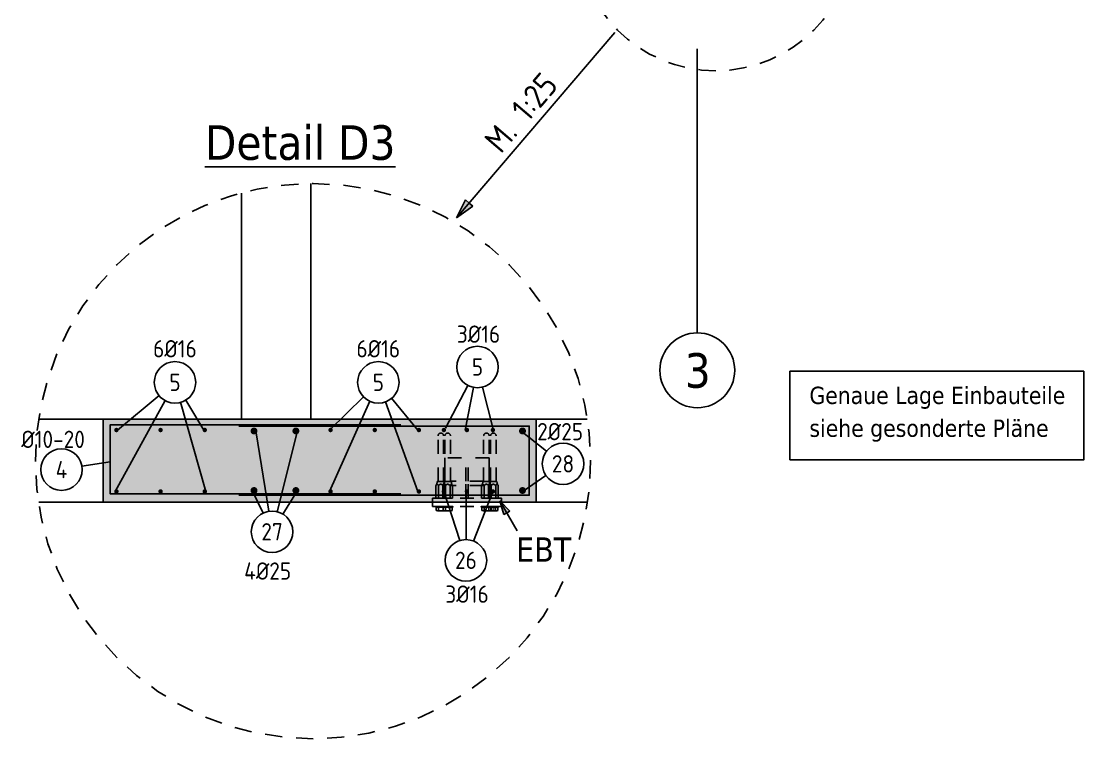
# Model space of a CAD drawing. Extents: x 44 to 147, y 26 to 78.
# Drawn here: x 56.01 to 63.69, y 45 to 50.18 of the extents above; entities that cross this region are included whole.
import ezdxf
from ezdxf.enums import TextEntityAlignment as Align

# ---------------------------------------------------------------- set-up
doc = ezdxf.new("R2010")
doc.units = 0
doc.header["$LTSCALE"] = 0.5
for name, pattern in [('AUSGEZOGEN', [1000.01, 1000, 0.01]), ('DOT', [0.175, 0.05, -0.125]), ('VERDECKT', [0.375, 0.25, -0.125])]:
    doc.linetypes.add(name, pattern=pattern)
for name, color, linetype in [('ACHSEN', 7, 'Continuous'), ('BETON', 7, 'Continuous'), ('BEWEHRUNG', 1, 'Continuous'), ('DETAIL', 7, 'Continuous'), ('grau_mittel', 7, 'Continuous'), ('OBJEKT', 7, 'Continuous'), ('RND', 7, 'Continuous'), ('SFP_Achsen', 7, 'Continuous'), ('STAHL', 7, 'Continuous'), ('TEXT', 7, 'Continuous')]:
    doc.layers.add(name, color=color, linetype=linetype)
doc.styles.add('helv', font='tahoma.ttf')
doc.styles.add('R18', font='romans.shx', dxfattribs={"height": 0.018})
doc.styles.add('txt', font='isocp.shx')

# ---------------------------------------------------------------- blocks, each defined once
blk = doc.blocks.new('RND_HIN')
at = {"layer": 'RND', "color": 7, "linetype": 'Continuous'}
blk.add_circle((0, 0), 0.3, dxfattribs=at)
at = {"layer": 'RND', "color": 7, "linetype": 'Continuous', "style": 'txt'}
blk.add_attdef('POSI', text='', height=0.25, dxfattribs=at).set_placement((0, 0), align=Align.MIDDLE)
blk = doc.blocks.new('Pfeillinie')
at = {"layer": 'TEXT', "linetype": 'Continuous'}
blk.add_hatch(color=7, dxfattribs=at).paths.add_polyline_path([(0, 0), (-0.8, 0.2), (-0.8, 0), (-0.8, -0.2)])
at = {"layer": 'TEXT', "color": 7, "linetype": 'Continuous'}
for p, q in [((-0.8, 0), (-0.8, 0.2)), ((-0.8, 0.2), (0, 0)), ((-0.8, 0), (-0.8, -0.2)), ((-0.8, -0.2), (0, 0))]:
    blk.add_line(p, q, dxfattribs=at)

msp = doc.modelspace()

# ---------------------------------------------------------------- hatches: boundary and pattern name
at = {"layer": 'grau_mittel'}
msp.add_hatch(color=61, dxfattribs=at).paths.add_polyline_path([(59.7297, 46.7056), (59.7297, 47.3056), (56.5997, 47.3056), (56.5997, 46.7056)])

# ---------------------------------------------------------------- linework, layer by layer
at = {"layer": 'ACHSEN', "color": 140, "linetype": 'AUSGEZOGEN'}
msp.add_line((60.894, 49.9845), (60.894, 47.9301), dxfattribs=at)
at = {"layer": 'BETON', "color": 6, "linetype": 'AUSGEZOGEN', "lineweight": -2}
msp.add_lwpolyline([(59.7297, 47.3056), (59.7297, 46.7056), (56.5997, 46.7056), (56.5997, 47.3056)], close=True, dxfattribs=at)
at = {"layer": 'BEWEHRUNG', "color": 171, "linetype": 'DOT'}
for p, q in [((59.0197, 46.8556), (59.0197, 47.1856)), ((59.0597, 46.8556), (59.0597, 47.1856)), ((59.0697, 46.8556), (59.0697, 47.1856)), ((59.1097, 46.8556), (59.1097, 47.1856)), ((59.3497, 46.8556), (59.3497, 47.1856)), ((59.3897, 46.8556), (59.3897, 47.1856)), ((59.3997, 46.8556), (59.3997, 47.1856)), ((59.4397, 46.8556), (59.4397, 47.1856))]:
    msp.add_line(p, q, dxfattribs=at)
at = {"layer": 'BEWEHRUNG', "color": 171, "linetype": 'DOT', "extrusion": (-1.6303e-17, 1, 0)}
for p, q in [((59.0058, 46.8276), (59.005, 46.8262)), ((59.005, 46.7356), (59.005, 46.8262)), ((59.0069, 46.8296), (59.0058, 46.8276)), ((59.0079, 46.8316), (59.0069, 46.8296)), ((59.0088, 46.8336), (59.0079, 46.8316)), ((59.0097, 46.8356), (59.0088, 46.8336)), ((59.0104, 46.8376), (59.0097, 46.8356)), ((59.0111, 46.8396), (59.0104, 46.8376)), ((59.0117, 46.8416), (59.0111, 46.8396)), ((59.0122, 46.8436), (59.0117, 46.8416)), ((59.0127, 46.8456), (59.0122, 46.8436)), ((59.013, 46.8476), (59.0127, 46.8456)), ((59.0133, 46.8496), (59.013, 46.8476)), ((59.0135, 46.8516), (59.0133, 46.8496)), ((59.0136, 46.8536), (59.0135, 46.8516)), ((59.0137, 46.8556), (59.0136, 46.8536)), ((59.0657, 46.8556), (59.0137, 46.8556)), ((59.0224, 46.7356), (59.0224, 46.8262)), ((59.0558, 46.8276), (59.055, 46.8262)), ((59.055, 46.7356), (59.055, 46.8262)), ((59.0569, 46.8296), (59.0558, 46.8276)), ((59.0579, 46.8316), (59.0569, 46.8296)), ((59.057, 46.7356), (59.057, 46.8262)), ((59.0588, 46.8336), (59.0579, 46.8316)), ((59.0597, 46.8356), (59.0588, 46.8336)), ((59.0604, 46.8376), (59.0597, 46.8356)), ((59.0611, 46.8396), (59.0604, 46.8376)), ((59.0617, 46.8416), (59.0611, 46.8396)), ((59.0622, 46.8436), (59.0617, 46.8416)), ((59.0627, 46.8456), (59.0622, 46.8436)), ((59.063, 46.8476), (59.0627, 46.8456)), ((59.0633, 46.8496), (59.063, 46.8476)), ((59.0635, 46.8516), (59.0633, 46.8496)), ((59.0636, 46.8536), (59.0635, 46.8516)), ((59.0637, 46.8556), (59.0636, 46.8536)), ((59.1157, 46.8556), (59.0637, 46.8556)), ((59.0657, 46.8556), (59.0657, 46.8536)), ((59.0657, 46.8536), (59.0658, 46.8516)), ((59.0658, 46.8516), (59.066, 46.8496)), ((59.066, 46.8496), (59.0663, 46.8476)), ((59.0663, 46.8476), (59.0667, 46.8456)), ((59.0667, 46.8456), (59.0671, 46.8436)), ((59.0671, 46.8436), (59.0676, 46.8416)), ((59.0676, 46.8416), (59.0682, 46.8396)), ((59.0682, 46.8396), (59.0689, 46.8376)), ((59.0689, 46.8376), (59.0697, 46.8356)), ((59.0697, 46.8356), (59.0705, 46.8336)), ((59.0705, 46.8336), (59.0714, 46.8316)), ((59.0714, 46.8316), (59.0724, 46.8296)), ((59.0724, 46.8296), (59.0735, 46.8276)), ((59.0724, 46.7356), (59.0724, 46.8262)), ((59.0735, 46.8276), (59.0743, 46.8262)), ((59.0743, 46.7356), (59.0743, 46.8262)), ((59.107, 46.7356), (59.107, 46.8262)), ((59.1157, 46.8556), (59.1157, 46.8536)), ((59.1157, 46.8536), (59.1158, 46.8516)), ((59.1158, 46.8516), (59.116, 46.8496)), ((59.116, 46.8496), (59.1163, 46.8476)), ((59.1163, 46.8476), (59.1167, 46.8456)), ((59.1167, 46.8456), (59.1171, 46.8436)), ((59.1171, 46.8436), (59.1176, 46.8416)), ((59.1176, 46.8416), (59.1182, 46.8396)), ((59.1182, 46.8396), (59.1189, 46.8376)), ((59.1189, 46.8376), (59.1197, 46.8356)), ((59.1197, 46.8356), (59.1205, 46.8336)), ((59.1205, 46.8336), (59.1214, 46.8316)), ((59.1214, 46.8316), (59.1224, 46.8296)), ((59.1224, 46.8296), (59.1235, 46.8276)), ((59.1235, 46.8276), (59.1243, 46.8262)), ((59.1243, 46.7356), (59.1243, 46.8262)), ((59.3358, 46.8276), (59.335, 46.8262)), ((59.335, 46.7356), (59.335, 46.8262)), ((59.3369, 46.8296), (59.3358, 46.8276)), ((59.3379, 46.8316), (59.3369, 46.8296)), ((59.3388, 46.8336), (59.3379, 46.8316)), ((59.3397, 46.8356), (59.3388, 46.8336)), ((59.3404, 46.8376), (59.3397, 46.8356)), ((59.3411, 46.8396), (59.3404, 46.8376)), ((59.3417, 46.8416), (59.3411, 46.8396)), ((59.3422, 46.8436), (59.3417, 46.8416)), ((59.3427, 46.8456), (59.3422, 46.8436)), ((59.343, 46.8476), (59.3427, 46.8456)), ((59.3433, 46.8496), (59.343, 46.8476)), ((59.3435, 46.8516), (59.3433, 46.8496)), ((59.3436, 46.8536), (59.3435, 46.8516)), ((59.3437, 46.8556), (59.3436, 46.8536)), ((59.3957, 46.8556), (59.3437, 46.8556)), ((59.3524, 46.7356), (59.3524, 46.8262)), ((59.3858, 46.8276), (59.385, 46.8262)), ((59.385, 46.7356), (59.385, 46.8262)), ((59.3869, 46.8296), (59.3858, 46.8276)), ((59.3879, 46.8316), (59.3869, 46.8296)), ((59.387, 46.7356), (59.387, 46.8262)), ((59.3888, 46.8336), (59.3879, 46.8316)), ((59.3897, 46.8356), (59.3888, 46.8336)), ((59.3904, 46.8376), (59.3897, 46.8356)), ((59.3911, 46.8396), (59.3904, 46.8376)), ((59.3917, 46.8416), (59.3911, 46.8396)), ((59.3922, 46.8436), (59.3917, 46.8416)), ((59.3927, 46.8456), (59.3922, 46.8436)), ((59.393, 46.8476), (59.3927, 46.8456)), ((59.3933, 46.8496), (59.393, 46.8476)), ((59.3935, 46.8516), (59.3933, 46.8496)), ((59.3936, 46.8536), (59.3935, 46.8516)), ((59.3937, 46.8556), (59.3936, 46.8536)), ((59.4457, 46.8556), (59.3937, 46.8556)), ((59.3957, 46.8556), (59.3957, 46.8536)), ((59.3957, 46.8536), (59.3958, 46.8516)), ((59.3958, 46.8516), (59.396, 46.8496)), ((59.396, 46.8496), (59.3963, 46.8476)), ((59.3963, 46.8476), (59.3967, 46.8456)), ((59.3967, 46.8456), (59.3971, 46.8436)), ((59.3971, 46.8436), (59.3976, 46.8416)), ((59.3976, 46.8416), (59.3982, 46.8396)), ((59.3982, 46.8396), (59.3989, 46.8376)), ((59.3989, 46.8376), (59.3997, 46.8356)), ((59.3997, 46.8356), (59.4005, 46.8336)), ((59.4005, 46.8336), (59.4014, 46.8316)), ((59.4014, 46.8316), (59.4024, 46.8296)), ((59.4024, 46.8296), (59.4035, 46.8276)), ((59.4024, 46.7356), (59.4024, 46.8262)), ((59.4035, 46.8276), (59.4043, 46.8262)), ((59.4043, 46.7356), (59.4043, 46.8262)), ((59.437, 46.7356), (59.437, 46.8262)), ((59.4457, 46.8556), (59.4457, 46.8536)), ((59.4457, 46.8536), (59.4458, 46.8516)), ((59.4458, 46.8516), (59.446, 46.8496)), ((59.446, 46.8496), (59.4463, 46.8476)), ((59.4463, 46.8476), (59.4467, 46.8456)), ((59.4467, 46.8456), (59.4471, 46.8436)), ((59.4471, 46.8436), (59.4476, 46.8416)), ((59.4476, 46.8416), (59.4482, 46.8396)), ((59.4482, 46.8396), (59.4489, 46.8376)), ((59.4489, 46.8376), (59.4497, 46.8356)), ((59.4497, 46.8356), (59.4505, 46.8336)), ((59.4505, 46.8336), (59.4514, 46.8316)), ((59.4514, 46.8316), (59.4524, 46.8296)), ((59.4524, 46.8296), (59.4535, 46.8276)), ((59.4535, 46.8276), (59.4543, 46.8262)), ((59.4543, 46.7356), (59.4543, 46.8262)), ((59.0743, 46.7356), (59.005, 46.7356)), ((59.1243, 46.7356), (59.055, 46.7356)), ((59.4043, 46.7356), (59.335, 46.7356)), ((59.4543, 46.7356), (59.385, 46.7356))]:
    msp.add_line(p, q, dxfattribs=at)
at = {"layer": 'BEWEHRUNG', "color": 171, "linetype": 'DOT'}
for centre in [(59.0397, 47.1856), (59.0897, 47.1856), (59.3697, 47.1856), (59.4197, 47.1856)]:
    msp.add_arc(centre, 0.02, 0, 180, dxfattribs=at)
for points, weights in [([(59.005, 46.8262), (59.0055, 46.8269), (59.0059, 46.8276)], [1.00160855561, 1.00109931675, 1]), ([(59.0059, 46.8276), (59.0065, 46.8287), (59.0071, 46.8296)], [1, 1.0007029708, 1]), ([(59.0071, 46.8296), (59.0078, 46.8307), (59.0085, 46.8316)], [1, 1.00089993145, 1]), ([(59.0085, 46.8316), (59.0093, 46.8328), (59.0101, 46.8336)], [1, 1.00137298843, 1]), ([(59.0101, 46.8336), (59.0119, 46.8356), (59.0137, 46.8356)], [1, 1.00697567001, 1]), ([(59.0137, 46.8356), (59.0155, 46.8356), (59.0173, 46.8336)], [1, 1.00697567001, 1]), ([(59.0173, 46.8336), (59.0181, 46.8328), (59.0189, 46.8316)], [1, 1.00137298842, 1]), ([(59.0189, 46.8316), (59.0196, 46.8307), (59.0203, 46.8296)], [1, 1.00089993147, 1]), ([(59.0203, 46.8296), (59.0209, 46.8287), (59.0215, 46.8276)], [1, 1.00070297081, 1]), ([(59.0215, 46.8276), (59.0219, 46.8269), (59.0224, 46.8262)], [1, 1.00109931675, 1.00160855561]), ([(59.0224, 46.8262), (59.0232, 46.8269), (59.024, 46.8276)], [1.00160855561, 1.00109931675, 1]), ([(59.024, 46.8276), (59.0253, 46.8287), (59.0265, 46.8296)], [1, 1.00070297081, 1]), ([(59.0265, 46.8296), (59.0279, 46.8307), (59.0293, 46.8316)], [1, 1.00089993147, 1]), ([(59.0293, 46.8316), (59.0309, 46.8328), (59.0325, 46.8336)], [1, 1.00137298842, 1]), ([(59.0325, 46.8336), (59.0362, 46.8356), (59.0397, 46.8356)], [1, 1.00697567001, 1]), ([(59.0397, 46.8356), (59.0432, 46.8356), (59.0468, 46.8336)], [1, 1.00697567001, 1]), ([(59.0468, 46.8336), (59.0485, 46.8328), (59.0501, 46.8316)], [1, 1.00137298842, 1]), ([(59.0501, 46.8316), (59.0515, 46.8307), (59.0528, 46.8296)], [1, 1.00089993146, 1]), ([(59.0528, 46.8296), (59.0541, 46.8287), (59.0553, 46.8276)], [1, 1.00070297081, 1]), ([(59.055, 46.8262), (59.0555, 46.8269), (59.0559, 46.8276)], [1.00160855561, 1.00109931675, 1]), ([(59.0553, 46.8276), (59.0562, 46.8269), (59.057, 46.8262)], [1, 1.00109931675, 1.00160855561]), ([(59.0559, 46.8276), (59.0565, 46.8287), (59.0571, 46.8296)], [1, 1.0007029708, 1]), ([(59.057, 46.8262), (59.0574, 46.8269), (59.0578, 46.8276)], [1.00160855561, 1.00109931675, 1]), ([(59.0571, 46.8296), (59.0578, 46.8307), (59.0585, 46.8316)], [1, 1.00089993145, 1]), ([(59.0578, 46.8276), (59.0585, 46.8287), (59.0591, 46.8296)], [1, 1.00070297081, 1]), ([(59.0585, 46.8316), (59.0593, 46.8328), (59.0601, 46.8336)], [1, 1.00137298843, 1]), ([(59.0591, 46.8296), (59.0598, 46.8307), (59.0605, 46.8316)], [1, 1.00089993146, 1]), ([(59.0601, 46.8336), (59.0619, 46.8356), (59.0637, 46.8356)], [1, 1.00697567001, 1]), ([(59.0605, 46.8316), (59.0613, 46.8328), (59.0621, 46.8336)], [1, 1.00137298842, 1]), ([(59.0621, 46.8336), (59.0639, 46.8356), (59.0657, 46.8356)], [1, 1.00697567001, 1]), ([(59.0637, 46.8356), (59.0655, 46.8356), (59.0673, 46.8336)], [1, 1.00697567001, 1]), ([(59.0657, 46.8356), (59.0674, 46.8356), (59.0692, 46.8336)], [1, 1.00697567001, 1]), ([(59.0673, 46.8336), (59.0681, 46.8328), (59.0689, 46.8316)], [1, 1.00137298842, 1]), ([(59.0689, 46.8316), (59.0696, 46.8307), (59.0703, 46.8296)], [1, 1.00089993147, 1]), ([(59.0692, 46.8336), (59.0701, 46.8328), (59.0709, 46.8316)], [1, 1.00137298842, 1]), ([(59.0703, 46.8296), (59.0709, 46.8287), (59.0715, 46.8276)], [1, 1.00070297081, 1]), ([(59.0709, 46.8316), (59.0716, 46.8307), (59.0722, 46.8296)], [1, 1.00089993146, 1]), ([(59.0715, 46.8276), (59.0719, 46.8269), (59.0724, 46.8262)], [1, 1.00109931675, 1.00160855561]), ([(59.0722, 46.8296), (59.0729, 46.8287), (59.0735, 46.8276)], [1, 1.00070297081, 1]), ([(59.0724, 46.8262), (59.0732, 46.8269), (59.074, 46.8276)], [1.00160855561, 1.00109931675, 1]), ([(59.0735, 46.8276), (59.0739, 46.8269), (59.0743, 46.8262)], [1, 1.00109931675, 1.00160855561]), ([(59.074, 46.8276), (59.0753, 46.8287), (59.0765, 46.8296)], [1, 1.00070297081, 1]), ([(59.0765, 46.8296), (59.0779, 46.8307), (59.0793, 46.8316)], [1, 1.00089993147, 1]), ([(59.0793, 46.8316), (59.0809, 46.8328), (59.0825, 46.8336)], [1, 1.00137298842, 1]), ([(59.0825, 46.8336), (59.0862, 46.8356), (59.0897, 46.8356)], [1, 1.00697567001, 1]), ([(59.0897, 46.8356), (59.0932, 46.8356), (59.0968, 46.8336)], [1, 1.00697567001, 1]), ([(59.0968, 46.8336), (59.0985, 46.8328), (59.1001, 46.8316)], [1, 1.00137298842, 1]), ([(59.1001, 46.8316), (59.1015, 46.8307), (59.1028, 46.8296)], [1, 1.00089993146, 1]), ([(59.1028, 46.8296), (59.1041, 46.8287), (59.1053, 46.8276)], [1, 1.00070297081, 1]), ([(59.1053, 46.8276), (59.1062, 46.8269), (59.107, 46.8262)], [1, 1.00109931675, 1.00160855561]), ([(59.107, 46.8262), (59.1074, 46.8269), (59.1078, 46.8276)], [1.00160855561, 1.00109931675, 1]), ([(59.1078, 46.8276), (59.1085, 46.8287), (59.1091, 46.8296)], [1, 1.00070297081, 1]), ([(59.1091, 46.8296), (59.1098, 46.8307), (59.1105, 46.8316)], [1, 1.00089993146, 1]), ([(59.1105, 46.8316), (59.1113, 46.8328), (59.1121, 46.8336)], [1, 1.00137298842, 1]), ([(59.1121, 46.8336), (59.1139, 46.8356), (59.1157, 46.8356)], [1, 1.00697567001, 1]), ([(59.1157, 46.8356), (59.1174, 46.8356), (59.1192, 46.8336)], [1, 1.00697567001, 1]), ([(59.1192, 46.8336), (59.1201, 46.8328), (59.1209, 46.8316)], [1, 1.00137298842, 1]), ([(59.1209, 46.8316), (59.1216, 46.8307), (59.1222, 46.8296)], [1, 1.00089993146, 1]), ([(59.1222, 46.8296), (59.1229, 46.8287), (59.1235, 46.8276)], [1, 1.00070297081, 1]), ([(59.1235, 46.8276), (59.1239, 46.8269), (59.1243, 46.8262)], [1, 1.00109931675, 1.00160855561]), ([(59.335, 46.8262), (59.3355, 46.8269), (59.3359, 46.8276)], [1.00160855561, 1.00109931675, 1]), ([(59.3359, 46.8276), (59.3365, 46.8287), (59.3371, 46.8296)], [1, 1.0007029708, 1]), ([(59.3371, 46.8296), (59.3378, 46.8307), (59.3385, 46.8316)], [1, 1.00089993145, 1]), ([(59.3385, 46.8316), (59.3393, 46.8328), (59.3401, 46.8336)], [1, 1.00137298843, 1]), ([(59.3401, 46.8336), (59.3419, 46.8356), (59.3437, 46.8356)], [1, 1.00697567001, 1]), ([(59.3437, 46.8356), (59.3455, 46.8356), (59.3473, 46.8336)], [1, 1.00697567001, 1]), ([(59.3473, 46.8336), (59.3481, 46.8328), (59.3489, 46.8316)], [1, 1.00137298842, 1]), ([(59.3489, 46.8316), (59.3496, 46.8307), (59.3503, 46.8296)], [1, 1.00089993147, 1]), ([(59.3503, 46.8296), (59.3509, 46.8287), (59.3515, 46.8276)], [1, 1.00070297081, 1]), ([(59.3515, 46.8276), (59.3519, 46.8269), (59.3524, 46.8262)], [1, 1.00109931675, 1.00160855561]), ([(59.3524, 46.8262), (59.3532, 46.8269), (59.354, 46.8276)], [1.00160855561, 1.00109931675, 1]), ([(59.354, 46.8276), (59.3553, 46.8287), (59.3565, 46.8296)], [1, 1.00070297081, 1]), ([(59.3565, 46.8296), (59.3579, 46.8307), (59.3593, 46.8316)], [1, 1.00089993147, 1]), ([(59.3593, 46.8316), (59.3609, 46.8328), (59.3625, 46.8336)], [1, 1.00137298842, 1]), ([(59.3625, 46.8336), (59.3662, 46.8356), (59.3697, 46.8356)], [1, 1.00697567001, 1]), ([(59.3697, 46.8356), (59.3732, 46.8356), (59.3768, 46.8336)], [1, 1.00697567001, 1]), ([(59.3768, 46.8336), (59.3785, 46.8328), (59.3801, 46.8316)], [1, 1.00137298842, 1]), ([(59.3801, 46.8316), (59.3815, 46.8307), (59.3828, 46.8296)], [1, 1.00089993146, 1]), ([(59.3828, 46.8296), (59.3841, 46.8287), (59.3853, 46.8276)], [1, 1.00070297081, 1]), ([(59.385, 46.8262), (59.3855, 46.8269), (59.3859, 46.8276)], [1.00160855561, 1.00109931675, 1]), ([(59.3853, 46.8276), (59.3862, 46.8269), (59.387, 46.8262)], [1, 1.00109931675, 1.00160855561]), ([(59.3859, 46.8276), (59.3865, 46.8287), (59.3871, 46.8296)], [1, 1.0007029708, 1]), ([(59.387, 46.8262), (59.3874, 46.8269), (59.3878, 46.8276)], [1.00160855561, 1.00109931675, 1]), ([(59.3871, 46.8296), (59.3878, 46.8307), (59.3885, 46.8316)], [1, 1.00089993145, 1]), ([(59.3878, 46.8276), (59.3885, 46.8287), (59.3891, 46.8296)], [1, 1.00070297081, 1]), ([(59.3885, 46.8316), (59.3893, 46.8328), (59.3901, 46.8336)], [1, 1.00137298843, 1]), ([(59.3891, 46.8296), (59.3898, 46.8307), (59.3905, 46.8316)], [1, 1.00089993146, 1]), ([(59.3901, 46.8336), (59.3919, 46.8356), (59.3937, 46.8356)], [1, 1.00697567001, 1]), ([(59.3905, 46.8316), (59.3913, 46.8328), (59.3921, 46.8336)], [1, 1.00137298842, 1]), ([(59.3921, 46.8336), (59.3939, 46.8356), (59.3957, 46.8356)], [1, 1.00697567001, 1]), ([(59.3937, 46.8356), (59.3955, 46.8356), (59.3973, 46.8336)], [1, 1.00697567001, 1]), ([(59.3957, 46.8356), (59.3974, 46.8356), (59.3992, 46.8336)], [1, 1.00697567001, 1]), ([(59.3973, 46.8336), (59.3981, 46.8328), (59.3989, 46.8316)], [1, 1.00137298842, 1]), ([(59.3989, 46.8316), (59.3996, 46.8307), (59.4003, 46.8296)], [1, 1.00089993147, 1]), ([(59.3992, 46.8336), (59.4001, 46.8328), (59.4009, 46.8316)], [1, 1.00137298842, 1]), ([(59.4003, 46.8296), (59.4009, 46.8287), (59.4015, 46.8276)], [1, 1.00070297081, 1]), ([(59.4009, 46.8316), (59.4016, 46.8307), (59.4022, 46.8296)], [1, 1.00089993146, 1]), ([(59.4015, 46.8276), (59.4019, 46.8269), (59.4024, 46.8262)], [1, 1.00109931675, 1.00160855561]), ([(59.4022, 46.8296), (59.4029, 46.8287), (59.4035, 46.8276)], [1, 1.00070297081, 1]), ([(59.4024, 46.8262), (59.4032, 46.8269), (59.404, 46.8276)], [1.00160855561, 1.00109931675, 1]), ([(59.4035, 46.8276), (59.4039, 46.8269), (59.4043, 46.8262)], [1, 1.00109931675, 1.00160855561]), ([(59.404, 46.8276), (59.4053, 46.8287), (59.4065, 46.8296)], [1, 1.00070297081, 1]), ([(59.4065, 46.8296), (59.4079, 46.8307), (59.4093, 46.8316)], [1, 1.00089993147, 1]), ([(59.4093, 46.8316), (59.4109, 46.8328), (59.4125, 46.8336)], [1, 1.00137298842, 1]), ([(59.4125, 46.8336), (59.4162, 46.8356), (59.4197, 46.8356)], [1, 1.00697567001, 1]), ([(59.4197, 46.8356), (59.4232, 46.8356), (59.4268, 46.8336)], [1, 1.00697567001, 1]), ([(59.4268, 46.8336), (59.4285, 46.8328), (59.4301, 46.8316)], [1, 1.00137298842, 1]), ([(59.4301, 46.8316), (59.4315, 46.8307), (59.4328, 46.8296)], [1, 1.00089993146, 1]), ([(59.4328, 46.8296), (59.4341, 46.8287), (59.4353, 46.8276)], [1, 1.00070297081, 1]), ([(59.4353, 46.8276), (59.4362, 46.8269), (59.437, 46.8262)], [1, 1.00109931675, 1.00160855561]), ([(59.437, 46.8262), (59.4374, 46.8269), (59.4378, 46.8276)], [1.00160855561, 1.00109931675, 1]), ([(59.4378, 46.8276), (59.4385, 46.8287), (59.4391, 46.8296)], [1, 1.00070297081, 1]), ([(59.4391, 46.8296), (59.4398, 46.8307), (59.4405, 46.8316)], [1, 1.00089993146, 1]), ([(59.4405, 46.8316), (59.4413, 46.8328), (59.4421, 46.8336)], [1, 1.00137298842, 1]), ([(59.4421, 46.8336), (59.4439, 46.8356), (59.4457, 46.8356)], [1, 1.00697567001, 1]), ([(59.4457, 46.8356), (59.4474, 46.8356), (59.4492, 46.8336)], [1, 1.00697567001, 1]), ([(59.4492, 46.8336), (59.4501, 46.8328), (59.4509, 46.8316)], [1, 1.00137298842, 1]), ([(59.4509, 46.8316), (59.4516, 46.8307), (59.4522, 46.8296)], [1, 1.00089993146, 1]), ([(59.4522, 46.8296), (59.4529, 46.8287), (59.4535, 46.8276)], [1, 1.00070297081, 1]), ([(59.4535, 46.8276), (59.4539, 46.8269), (59.4543, 46.8262)], [1, 1.00109931675, 1.00160855561])]:
    msp.add_rational_spline(points, weights, degree=2, dxfattribs=at)
at = {"layer": 'DETAIL', "color": 102, "linetype": 'VERDECKT'}
for centre, radius in [((61.0272, 50.8286), 1.0035), ((58.116, 47.0026), 2.007)]:
    msp.add_circle(centre, radius, dxfattribs=at)
at = {"layer": 'OBJEKT', "color": 7, "linetype": 'AUSGEZOGEN'}
for p, q in [((57.5997, 47.3056), (57.5997, 48.9398)), ((58.0997, 47.3056), (58.0997, 49.0089)), ((56.5997, 47.3056), (56.1343, 47.3056)), ((60.0976, 47.3056), (59.7297, 47.3056)), ((56.1335, 46.7056), (56.5997, 46.7056)), ((60.0985, 46.7056), (59.7297, 46.7056))]:
    msp.add_line(p, q, dxfattribs=at)
at = {"layer": 'RND', "color": 7, "linetype": 'AUSGEZOGEN'}
msp.add_line((60.299, 50.1022), (59.1531, 48.7617), dxfattribs=at)
at = {"layer": 'RND', "color": 102, "linetype": 'AUSGEZOGEN'}
for p, q in [((59.2354, 47.5503), (59.0739, 47.2406)), ((57.0027, 47.4766), (56.7025, 47.2278)), ((59.2764, 47.536), (59.2171, 47.2272)), ((59.3419, 47.5379), (59.4194, 47.2348)), ((57.0461, 47.4408), (56.6865, 46.7833)), ((57.159, 47.428), (57.3414, 46.7833)), ((57.1955, 47.4438), (57.3254, 47.2278)), ((58.4808, 47.4677), (58.2348, 47.2278)), ((58.5269, 47.4355), (58.2348, 46.7833)), ((58.6393, 47.4313), (58.8737, 46.7833)), ((58.6839, 47.4569), (58.8737, 47.2278)), ((57.7959, 46.64), (57.7018, 47.2209)), ((57.8567, 46.6373), (58.0046, 47.2209)), ((59.8049, 47.0756), (59.6179, 47.2209)), ((56.4456, 46.9655), (56.6497, 46.9987)), ((59.7999, 46.8984), (59.6429, 46.7903)), ((57.755, 46.6271), (57.6768, 46.7903)), ((57.8988, 46.6194), (58.0046, 46.7903)), ((59.1763, 46.4282), (59.0625, 46.786)), ((59.2762, 46.425), (59.4176, 46.7872)), ((59.2223, 46.4353), (59.2236, 46.779))]:
    msp.add_line(p, q, dxfattribs=at)
at = {"layer": 'RND', "color": 1, "linetype": 'AUSGEZOGEN'}
for points in [[(58.7497, 47.2656), (56.6497, 47.2656), (56.6497, 46.7656), (58.7497, 46.7656)], [(57.5797, 47.2556), (59.6797, 47.2556), (59.6797, 46.7556), (57.5797, 46.7556)]]:
    msp.add_lwpolyline(points, dxfattribs=at)
at = {"layer": 'RND', "color": 7, "linetype": 'AUSGEZOGEN'}
for points, const_width in [([(56.7025, 47.2278, -1), (56.6865, 47.2278, -1)], 0.016), ([(57.022, 47.2278, -1), (57.006, 47.2278, -1)], 0.016), ([(57.3414, 47.2278, -1), (57.3254, 47.2278, -1)], 0.016), ([(57.6768, 47.2209, 1), (57.7018, 47.2209, 1)], 0.025), ([(57.9796, 47.2209, 1), (58.0046, 47.2209, 1)], 0.025), ([(58.2508, 47.2278, -1), (58.2348, 47.2278, -1)], 0.016), ([(58.5703, 47.2278, -1), (58.5543, 47.2278, -1)], 0.016), ([(58.8897, 47.2278, -1), (58.8737, 47.2278, -1)], 0.016), ([(59.0703, 47.2278, -1), (59.0543, 47.2278, -1)], 0.016), ([(59.2368, 47.2278, -1), (59.2208, 47.2278, -1)], 0.016), ([(59.4245, 47.2278, -1), (59.4085, 47.2278, -1)], 0.016), ([(59.6429, 47.2209, -1), (59.6179, 47.2209, -1)], 0.025), ([(56.7025, 46.7833, 1), (56.6865, 46.7833, 1)], 0.016), ([(57.022, 46.7833, 1), (57.006, 46.7833, 1)], 0.016), ([(57.3414, 46.7833, 1), (57.3254, 46.7833, 1)], 0.016), ([(57.6768, 46.7903, -1), (57.7018, 46.7903, -1)], 0.025), ([(57.9796, 46.7903, -1), (58.0046, 46.7903, -1)], 0.025), ([(58.2508, 46.7833, 1), (58.2348, 46.7833, 1)], 0.016), ([(58.5703, 46.7833, 1), (58.5543, 46.7833, 1)], 0.016), ([(58.8897, 46.7833, 1), (58.8737, 46.7833, 1)], 0.016), ([(59.0703, 46.7833, 1), (59.0543, 46.7833, 1)], 0.016), ([(59.2368, 46.7833, 1), (59.2208, 46.7833, 1)], 0.016), ([(59.4245, 46.7833, 1), (59.4085, 46.7833, 1)], 0.016), ([(59.6429, 46.7903, 1), (59.6179, 46.7903, 1)], 0.025)]:
    msp.add_lwpolyline(points, format="xyb", close=True, dxfattribs=dict(at, const_width=const_width))
at = {"layer": 'RND', "color": 102, "linetype": 'AUSGEZOGEN'}
msp.add_lwpolyline([(59.4663, 46.7161), (59.5921, 46.498)], dxfattribs=at)
at = {"layer": 'SFP_Achsen', "color": 7, "linetype": 'AUSGEZOGEN'}
msp.add_circle((60.894, 47.6596), 0.2705, dxfattribs=at)
at = {"layer": 'STAHL', "color": 102, "linetype": 'DOT'}
for p, q in [((59.3897, 47.0256), (59.0697, 47.0256)), ((59.0697, 46.7356), (59.0697, 47.0256)), ((59.2217, 46.8577), (59.2217, 47.0256)), ((59.2377, 46.8577), (59.2377, 47.0256)), ((59.3897, 46.7356), (59.3897, 47.0256)), ((59.3497, 46.8577), (59.1097, 46.8577)), ((59.3497, 46.8262), (59.1097, 46.8262)), ((59.2217, 46.7356), (59.2217, 46.8577)), ((59.2377, 46.7356), (59.2377, 46.8577))]:
    msp.add_line(p, q, dxfattribs=at)
at = {"layer": 'STAHL', "color": 171, "linetype": 'ByBlock'}
for p, q in [((59.0067, 46.6672), (59.0067, 46.646)), ((59.015, 46.6696), (59.0644, 46.6696)), ((59.015, 46.6436), (59.0644, 46.6436)), ((59.0232, 46.6672), (59.0232, 46.646)), ((59.0562, 46.6672), (59.0562, 46.646)), ((59.0567, 46.6672), (59.0567, 46.646)), ((59.065, 46.6696), (59.1144, 46.6696)), ((59.065, 46.6436), (59.1144, 46.6436)), ((59.0726, 46.6672), (59.0726, 46.646)), ((59.0732, 46.6672), (59.0732, 46.646)), ((59.1062, 46.6672), (59.1062, 46.646)), ((59.1226, 46.6672), (59.1226, 46.646)), ((59.3367, 46.6672), (59.3367, 46.646)), ((59.345, 46.6696), (59.3944, 46.6696)), ((59.345, 46.6436), (59.3944, 46.6436)), ((59.3532, 46.6672), (59.3532, 46.646)), ((59.3862, 46.6672), (59.3862, 46.646)), ((59.3867, 46.6672), (59.3867, 46.646)), ((59.395, 46.6696), (59.4444, 46.6696)), ((59.395, 46.6436), (59.4444, 46.6436)), ((59.4026, 46.6672), (59.4026, 46.646)), ((59.4032, 46.6672), (59.4032, 46.646)), ((59.4362, 46.6672), (59.4362, 46.646)), ((59.4526, 46.6672), (59.4526, 46.646))]:
    msp.add_line(p, q, dxfattribs=at)
at = {"layer": 'STAHL', "color": 102, "linetype": 'DOT'}
msp.add_lwpolyline([(58.9797, 46.7056), (59.4797, 46.7056), (59.4797, 46.7356), (58.9797, 46.7356)], close=True, dxfattribs=at)
at = {"layer": 'STAHL', "color": 171, "linetype": 'DOT'}
msp.add_lwpolyline([(58.9797, 46.6756), (59.4797, 46.6756), (59.4797, 46.7056), (58.9797, 46.7056)], close=True, dxfattribs=at)
at = {"layer": 'STAHL', "color": 171, "linetype": 'AUSGEZOGEN'}
for points in [[(59.0027, 46.6696), (59.0027, 46.6756), (59.0767, 46.6756), (59.0767, 46.6696)], [(59.0527, 46.6696), (59.0527, 46.6756), (59.1267, 46.6756), (59.1267, 46.6696)], [(59.3327, 46.6696), (59.3327, 46.6756), (59.4067, 46.6756), (59.4067, 46.6696)], [(59.3827, 46.6696), (59.3827, 46.6756), (59.4567, 46.6756), (59.4567, 46.6696)]]:
    msp.add_lwpolyline(points, close=True, dxfattribs=at)
at = {"layer": 'STAHL', "color": 171, "linetype": 'ByBlock'}
for centre, radius, start, end in [((59.015, 46.6544), 0.0152, 57.13278, 122.86722), ((59.015, 46.6588), 0.0152, 237.13278, 302.86722), ((59.0397, 46.6125), 0.0571, 73.22135, 106.77865), ((59.0397, 46.7006), 0.0571, 253.22135, 286.77865), ((59.0644, 46.6544), 0.0152, 57.13278, 122.86722), ((59.0644, 46.6588), 0.0152, 237.13278, 302.86722), ((59.065, 46.6544), 0.0152, 57.13278, 122.86722), ((59.065, 46.6588), 0.0152, 237.13278, 302.86722), ((59.0897, 46.6125), 0.0571, 73.22135, 106.77865), ((59.0897, 46.7006), 0.0571, 253.22135, 286.77865), ((59.1144, 46.6544), 0.0152, 57.13278, 122.86722), ((59.1144, 46.6588), 0.0152, 237.13278, 302.86722), ((59.345, 46.6544), 0.0152, 57.13278, 122.86722), ((59.345, 46.6588), 0.0152, 237.13278, 302.86722), ((59.3697, 46.6125), 0.0571, 73.22135, 106.77865), ((59.3697, 46.7006), 0.0571, 253.22135, 286.77865), ((59.3944, 46.6544), 0.0152, 57.13278, 122.86722), ((59.3944, 46.6588), 0.0152, 237.13278, 302.86722), ((59.395, 46.6544), 0.0152, 57.13278, 122.86722), ((59.395, 46.6588), 0.0152, 237.13278, 302.86722), ((59.4197, 46.6125), 0.0571, 73.22135, 106.77865), ((59.4197, 46.7006), 0.0571, 253.22135, 286.77865), ((59.4444, 46.6544), 0.0152, 57.13278, 122.86722), ((59.4444, 46.6588), 0.0152, 237.13278, 302.86722)]:
    msp.add_arc(centre, radius, start, end, dxfattribs=at)
at = {"layer": 'TEXT', "color": 7, "linetype": 'AUSGEZOGEN'}
msp.add_lwpolyline([(61.5637, 47.011), (63.6882, 47.011), (63.6882, 47.6524), (61.5637, 47.6524)], close=True, dxfattribs=at)

# ---------------------------------------------------------------- block references
at = {"layer": 'RND', "color": 7, "linetype": 'AUSGEZOGEN', "xscale": 0.175, "yscale": 0.175, "zscale": 0.175, "rotation": 229.4761543589463}
msp.add_blockref('Pfeillinie', (59.1531, 48.7617), dxfattribs=at)
at = {"layer": 'RND', "color": 7, "linetype": 'AUSGEZOGEN', "xscale": 0.5, "yscale": 0.5, "zscale": 0.5}
for p, values in [((59.3048, 47.6833), {'POSI': '5'}), ((57.1181, 47.5724), {'POSI': '5'}), ((58.5882, 47.5724), {'POSI': '5'}), ((56.2976, 46.9414), {'POSI': '4'}), ((59.9234, 46.9835), {'POSI': '28'}), ((57.8199, 46.4919), {'POSI': '27'}), ((59.2217, 46.2853), {'POSI': '26'})]:
    msp.add_blockref('RND_HIN', p, dxfattribs=at).add_auto_attribs(values)
at = {"layer": 'RND', "color": 102, "linetype": 'AUSGEZOGEN', "xscale": 0.125, "yscale": 0.125, "zscale": 0.125, "rotation": 119.9858883860412}
msp.add_blockref('Pfeillinie', (59.4663, 46.7161), dxfattribs=at)

# ---------------------------------------------------------------- texts
at = {"layer": 'RND', "color": 1, "linetype": 'AUSGEZOGEN', "style": 'txt'}
msp.add_text('M. 1:25', height=0.175, rotation=49.47615, dxfattribs=at).set_placement((59.726, 49.4319), align=Align.BOTTOM_CENTER)
at = {"layer": 'SFP_Achsen', "color": 6, "linetype": 'AUSGEZOGEN', "style": 'helv'}
msp.add_text('3', height=0.25, dxfattribs=at).set_placement((60.8034, 47.5334))
at = {"layer": 'STAHL', "color": 171, "linetype": 'ByBlock', "style": 'R18'}
msp.add_text('M20', height=0.00327, rotation=180, dxfattribs=at).set_placement((59.425, 46.6583))
at = {"layer": 'TEXT', "color": 6, "linetype": 'AUSGEZOGEN', "style": 'helv'}
msp.add_text('%%UDetail D3', height=0.25, dxfattribs=at).set_placement((57.3348, 49.1813))
at = {"layer": 'TEXT', "color": 7, "linetype": 'AUSGEZOGEN'}
for s, style, p in [('3%%C16', 'txt', (59.1558, 47.8584)), ('6%%C16', 'txt', (56.9595, 47.7527)), ('6%%C16', 'txt', (58.4296, 47.7527)), ('Genaue Lage Einbauteile', 'helv', (61.7049, 47.4159)), ('2%%C25', 'txt', (59.7361, 47.1537)), ('siehe gesonderte Pläne', 'helv', (61.7049, 47.1784)), ('%%C10-20', 'txt', (56.0065, 47.0978)), ('4%%C25', 'txt', (57.6181, 46.1456)), ('3%%C16', 'txt', (59.0725, 45.9784))]:
    msp.add_text(s, height=0.125, dxfattribs=dict(at, style=style)).set_placement(p)
at = {"layer": 'TEXT', "color": 1, "linetype": 'AUSGEZOGEN', "style": 'helv'}
msp.add_text('EBT', height=0.175, dxfattribs=at).set_placement((59.5846, 46.2761))

doc.saveas('drawing.dxf')
